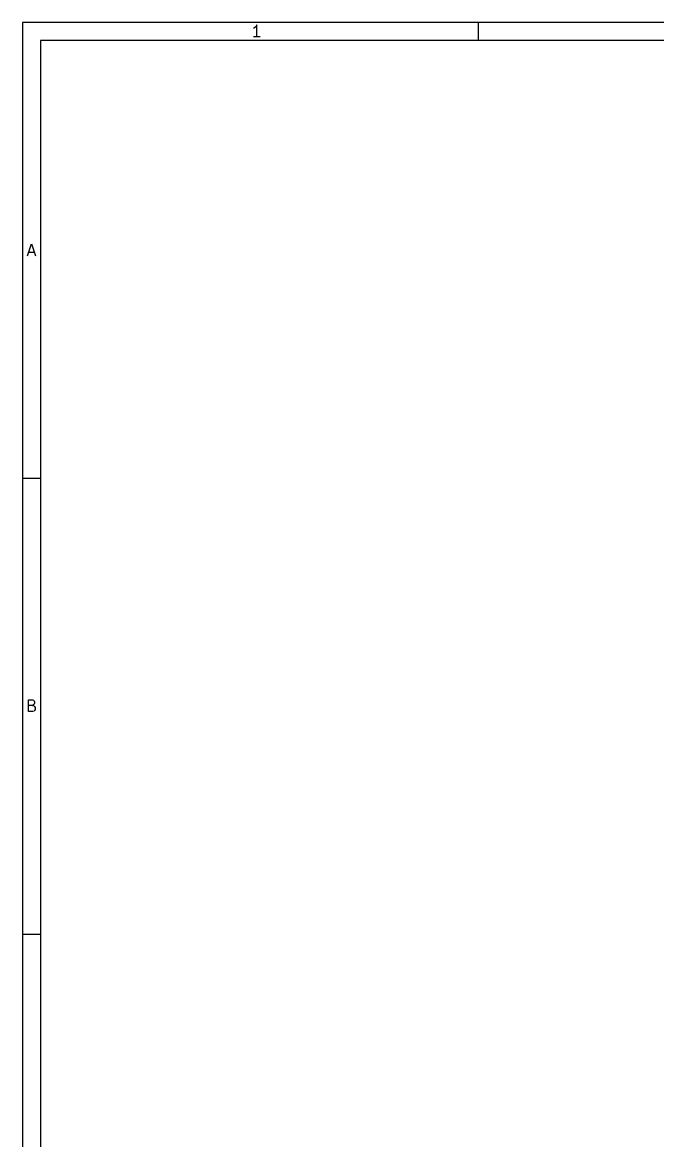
# Model space of a CAD drawing. Extents: x -80 to 197, y -68 to 122.
# Drawn here: x -80.2 to -10.5, y -0.6 to 122.1 of the extents above; entities that cross this region are included whole.
import ezdxf

# ---------------------------------------------------------------- set-up
doc = ezdxf.new("R2010")
doc.units = 0
doc.header["$MEASUREMENT"] = 0
doc.layers.add('BLACK', color=7, linetype='CONTINUOUS')

msp = doc.modelspace()

# ---------------------------------------------------------------- linework, layer by layer
at = {"layer": 'BLACK', "linetype": 'CONTINUOUS'}
for p, q in [((-80.17, 122.08), (-80.17, -67.9272)), ((196.832, 122.08), (-80.17, 122.08)), ((-54.7236, 121.482), (-54.8474, 121.42)), ((-54.5998, 121.606), (-54.7236, 121.482)), ((-54.476, 121.792), (-54.5998, 121.606)), ((-54.476, 120.492), (-54.476, 121.792)), ((-30.17, 120.08), (-30.17, 122.08)), ((-54.1045, 120.492), (-54.8474, 120.492)), ((-78.17, 120.08), (-78.17, -65.9272)), ((194.832, 120.08), (-78.17, 120.08)), ((-79.6033, 96.4919), (-79.17, 97.7919)), ((-79.17, 97.7919), (-78.7367, 96.4919)), ((-79.4795, 96.8633), (-78.8605, 96.8633)), ((-80.17, 72.08), (-78.17, 72.08)), ((-79.5105, 46.4919), (-79.5105, 47.7919)), ((-79.5105, 47.7919), (-79.0771, 47.7919)), ((-79.0771, 47.1729), (-79.5105, 47.1729)), ((-79.0771, 47.7919), (-78.9533, 47.73)), ((-78.9533, 47.2348), (-79.0771, 47.1729)), ((-79.0771, 47.1729), (-78.8914, 47.111)), ((-78.9533, 47.73), (-78.8914, 47.6681)), ((-78.8914, 47.2967), (-78.9533, 47.2348)), ((-78.8914, 47.6681), (-78.8295, 47.5443)), ((-78.8295, 47.4205), (-78.8914, 47.2967)), ((-78.8914, 47.111), (-78.8295, 47.049)), ((-78.8295, 46.6157), (-78.8914, 46.5538)), ((-78.8295, 47.5443), (-78.8295, 47.4205)), ((-78.8295, 47.049), (-78.7676, 46.9252)), ((-78.7676, 46.7395), (-78.8295, 46.6157)), ((-78.7676, 46.9252), (-78.7676, 46.7395)), ((-79.0152, 46.4919), (-79.5105, 46.4919)), ((-78.8914, 46.5538), (-79.0152, 46.4919)), ((-80.17, 22.08), (-78.17, 22.08))]:
    msp.add_line(p, q, dxfattribs=at)

doc.saveas('drawing.dxf')
